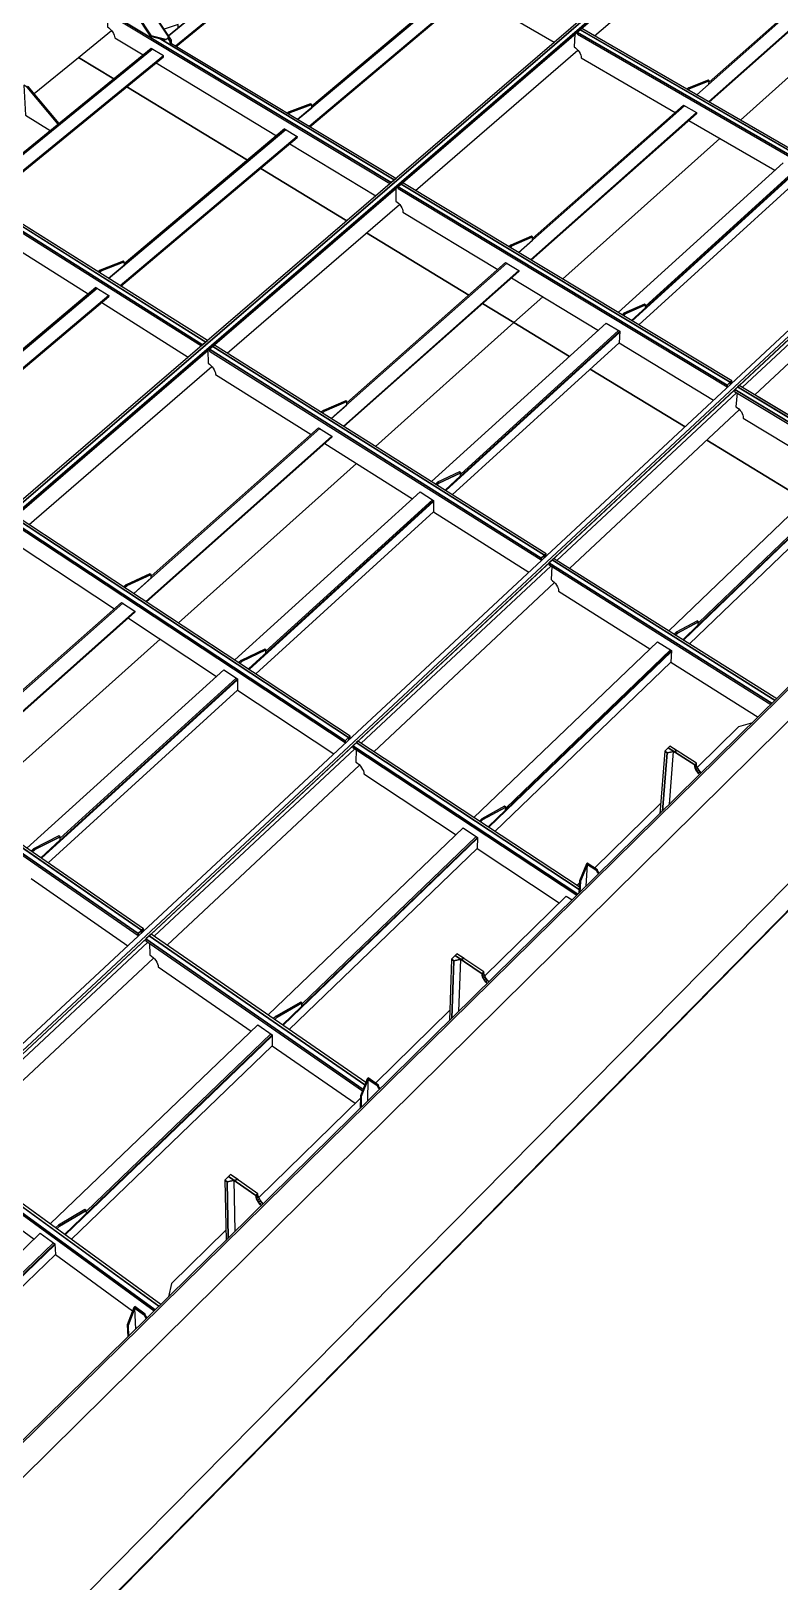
# Model space of a CAD drawing. Header units: millimetres. Extents: x 149544 to 197467, y -3118 to 25363.
# Drawn here: x 192617 to 193917, y 740 to 3434 of the extents above; entities that cross this region are included whole.
import ezdxf

# ---------------------------------------------------------------- set-up
doc = ezdxf.new("R2010")
doc.units = ezdxf.units.MM
doc.header["$MEASUREMENT"] = 0

msp = doc.modelspace()

# ---------------------------------------------------------------- linework, layer by layer
at = {"color": 0, "linetype": 'Continuous'}
for p, q in [((194073.6, 3873.2), (190917.8, 1154.4)), ((194009.3, 3826.6), (190911.2, 1159.9)), ((190911.2, 1159.9), (194009.3, 3826.6)), ((193994, 3817.9), (190907.9, 1162.6)), ((193994, 3817.9), (190907.9, 1162.6)), ((193140.3, 3658.2), (192855.4, 3425.9)), ((192855.4, 3425.9), (193140.3, 3658.2)), ((192867.4, 3408), (193159.7, 3646.9)), ((193159.7, 3646.9), (192867.4, 3408)), ((192868.7, 3407.3), (193159.7, 3645.2)), ((193595, 3425.6), (193861.2, 3655.7)), ((191526.9, 654.7), (194646.1, 3564.6)), ((194045.1, 3564.4), (193772.6, 3323)), ((193772.6, 3323), (194045.1, 3564.4)), ((194043.2, 3565.5), (193794.1, 3345)), ((194043.2, 3565.5), (193794.1, 3345)), ((193793.3, 3311.1), (194065.7, 3552.9)), ((194065.7, 3552.9), (193793.3, 3311.1)), ((193794.4, 3310.4), (194065.5, 3551.2)), ((194577.4, 3515.4), (191516.2, 663.5)), ((194575.6, 3503.8), (191523.3, 657.6)), ((193370.5, 3524.9), (193079.6, 3280.3)), ((193079.6, 3280.3), (193370.5, 3524.9)), ((193099.7, 3268.2), (193390.4, 3513.3)), ((193390.4, 3513.3), (193099.7, 3268.2)), ((193100.9, 3267.5), (193390.4, 3511.6)), ((193368.6, 3526), (193104, 3303.4)), ((193368.6, 3526), (193104, 3303.4)), ((194105.4, 3509.3), (193848.4, 3279.3)), ((193848.4, 3279.3), (194105.4, 3509.3)), ((194105.4, 3509.3), (193848.4, 3279.3)), ((193377.1, 3500.4), (193525.2, 3414.5)), ((193242, 3170.8), (192742.9, 3471.7)), ((192762.1, 3422.2), (192811.2, 3392.5)), ((193247.3, 3175.4), (192838.9, 3421.4)), ((192858.5, 3416.1), (192854.4, 3422.4)), ((193560.9, 3428.5), (193559.8, 3406.3)), ((193566.3, 3432.5), (193565.5, 3432.5)), ((193565.5, 3432.5), (193566.3, 3432.5)), ((194136.8, 3109), (193570.5, 3436.1)), ((192827, 3402.8), (192525.2, 3156.7)), ((192525.2, 3156.7), (192827, 3402.8)), ((192825.2, 3403.9), (192545.4, 3175.9)), ((192825.2, 3403.9), (192545.4, 3175.9)), ((192827, 3402.8), (192825.2, 3403.9)), ((193249.9, 3177.7), (192860.8, 3412)), ((193284.3, 3157), (193566.3, 3400.8)), ((192846.6, 3391), (192557.9, 3155)), ((192760.3, 3351), (192699.1, 3388.2)), ((192699.1, 3388.2), (192760.3, 3351)), ((192760.3, 3351), (192699.1, 3388.2)), ((192833.8, 3378.8), (193043, 3252.2)), ((193571.9, 3387.4), (193735.1, 3292.7)), ((192992.4, 3209.6), (192782.9, 3337.2)), ((192782.9, 3337.2), (192992.4, 3209.6)), ((192992.4, 3209.6), (192782.9, 3337.2)), ((193758.7, 3335.4), (193755.7, 3332.8)), ((193064.9, 3293.9), (193061.6, 3291.1)), ((193751.4, 3304.3), (193463.3, 3049.2)), ((193463.3, 3049.2), (193751.4, 3304.3)), ((193484.2, 3036.6), (193772.2, 3292.3)), ((193772.2, 3292.3), (193484.2, 3036.6)), ((193485.4, 3035.9), (193772.1, 3290.5)), ((193749.5, 3305.4), (193487.6, 3073.6)), ((193749.5, 3305.4), (193487.6, 3073.6)), ((193749.5, 3305.4), (193772.2, 3292.3)), ((193749.5, 3305.4), (193751.4, 3304.3)), ((193772.2, 3292.3), (193772.1, 3290.5)), ((192665.5, 3273.7), (192663.8, 3272.4)), ((193058.9, 3262.8), (192751.3, 3004.2)), ((192751.3, 3004.2), (193058.9, 3262.8)), ((193057, 3263.9), (192778.6, 3029.9)), ((193057, 3263.9), (192778.6, 3029.9)), ((193057, 3263.9), (193078.9, 3250.7)), ((193057, 3263.9), (193058.9, 3262.8)), ((193758.9, 3278.9), (193908.5, 3192.1)), ((192771.5, 2991.5), (193078.9, 3250.7)), ((193078.9, 3250.7), (192771.5, 2991.5)), ((192772.7, 2990.7), (193078.9, 3249)), ((193066.2, 3238.2), (193215.4, 3147.9)), ((193078.9, 3250.7), (193078.9, 3249)), ((193812.9, 3247.5), (193539.8, 3003.1)), ((193539.8, 3003.1), (193812.9, 3247.5)), ((193812.9, 3247.5), (193539.8, 3003.1)), ((192914.5, 2889), (192412.1, 3205.5)), ((193164.9, 3104.5), (193015.5, 3195.5)), ((193015.5, 3195.5), (193164.9, 3104.5)), ((193164.9, 3104.5), (193015.5, 3195.5)), ((193922.8, 3205.1), (193636.1, 2945.2)), ((193659.4, 2931.1), (193945.9, 3191.7)), ((193945.9, 3191.7), (193659.4, 2931.1)), ((193945.9, 3191.7), (193659.4, 2931.1)), ((193659.4, 2931.1), (193945.9, 3191.7)), ((193660.5, 2930.5), (193945.8, 3189.9)), ((193944, 3192.8), (193683.6, 2956.1)), ((193249.9, 3177.7), (193242, 3170.8)), ((193249.9, 3177.7), (193247.3, 3175.4)), ((193250.3, 3160.8), (193249.9, 3138.7)), ((193255.5, 3164.6), (193254.7, 3164.7)), ((193254.7, 3164.7), (193255.5, 3164.6)), ((193258.1, 3166.9), (193257.4, 3166.9)), ((193830.7, 2823.9), (193259.5, 3168.1)), ((193671.9, 2923.6), (193944, 3171.4)), ((192920.1, 2893.9), (192511.4, 3151.1)), ((192922.9, 2896.3), (192531.1, 3142.8)), ((192957.4, 2874.5), (193256.5, 3133)), ((193262.5, 3119.4), (193427, 3019.9)), ((192566.7, 3071.8), (192716.1, 2977.4)), ((193376.8, 2975.5), (193199.3, 3083.6)), ((193199.3, 3083.6), (193376.8, 2975.5)), ((193376.8, 2975.5), (193199.3, 3083.6)), ((193851.9, 2815.2), (194148, 3091.7)), ((193449.6, 3062.3), (193446.3, 3059.4)), ((193873.8, 2802), (194151.5, 3062.1)), ((192736.8, 3018.7), (192733.2, 3015.6)), ((193442.8, 3031), (193137.9, 2761)), ((193137.9, 2761), (193442.8, 3031)), ((193159, 2747.7), (193463.7, 3018.3)), ((193463.7, 3018.3), (193159, 2747.7)), ((193440.8, 3032.2), (193165.1, 2788)), ((193440.8, 3032.2), (193165.1, 2788)), ((193440.8, 3032.2), (193463.7, 3018.3)), ((193440.8, 3032.2), (193442.8, 3031)), ((193463.7, 3018.3), (193463.6, 3016.6)), ((193160.1, 2747), (193463.6, 3016.6)), ((193451, 3005.4), (193601.9, 2914.1)), ((192731.3, 2987.4), (192405.8, 2713.6)), ((192405.8, 2713.6), (192731.3, 2987.4)), ((192426.1, 2700.2), (192751.5, 2974.6)), ((192751.5, 2974.6), (192426.1, 2700.2)), ((192427.3, 2699.4), (192751.6, 2972.9)), ((192729.4, 2988.5), (192436.3, 2742.1)), ((192729.4, 2988.5), (192436.3, 2742.1)), ((192729.4, 2988.5), (192751.5, 2974.6)), ((192729.4, 2988.5), (192731.3, 2987.4)), ((192751.5, 2974.6), (192751.6, 2972.9)), ((193505.5, 2972.4), (193455.3, 2927.6)), ((192739.4, 2962.6), (192889.6, 2867.7)), ((193455.3, 2927.6), (193400.8, 2960.8)), ((193645, 2939.8), (193648.3, 2942.7)), ((193455.3, 2927.6), (193214.9, 2712.5)), ((193615.6, 2926.6), (193312, 2651.4)), ((193335.6, 2636.6), (193639, 2912.5)), ((193639, 2912.5), (193335.6, 2636.6)), ((193639, 2912.5), (193335.6, 2636.6)), ((193335.6, 2636.6), (193639, 2912.5)), ((193336.7, 2635.9), (193638.9, 2910.8)), ((193637, 2913.7), (193362.7, 2664.4)), ((193551.9, 2868.8), (193455.3, 2927.6)), ((193615.6, 2926.6), (193639, 2912.5)), ((193637, 2913.7), (193639, 2912.5)), ((193639, 2912.5), (193637.7, 2892.4)), ((193639, 2912.5), (193638.9, 2910.8)), ((192922.9, 2896.3), (192914.5, 2889)), ((192922.9, 2896.3), (192920.1, 2893.9)), ((192928.5, 2882.8), (192927.8, 2882.9)), ((192927.8, 2882.9), (192928.5, 2882.8)), ((192931.3, 2885.2), (192930.6, 2885.3)), ((193508.3, 2523.6), (192932.3, 2886.1)), ((193348.2, 2628.6), (193637.7, 2892.4)), ((193637.7, 2892.4), (193802, 2793)), ((192923.5, 2879.3), (192924, 2857.3)), ((192613.2, 2577), (192930.7, 2851.4)), ((192937.1, 2837.7), (193102.8, 2733)), ((193752.3, 2746.7), (193587.8, 2846.9)), ((193587.8, 2846.9), (193752.3, 2746.7)), ((193752.3, 2746.7), (193587.8, 2846.9)), ((193529.7, 2514.4), (193841.9, 2805.9)), ((193830.4, 2820.2), (193830.3, 2819.4)), ((193830.8, 2819.8), (193830.4, 2820.2)), ((193833, 2822.6), (193833.3, 2826.4)), ((193838.5, 2811.2), (193838.2, 2808.1)), ((193838.5, 2811.2), (193838.2, 2808.1)), ((193838.2, 2808.1), (194220.2, 2577.8)), ((194222.3, 2579.8), (193838.5, 2811.2)), ((193842.8, 2805.4), (193840.8, 2781.6)), ((194227.5, 2584.9), (193843.7, 2816.1)), ((194230.1, 2587.5), (193846.3, 2818.5)), ((193124.4, 2775), (193120.7, 2771.8)), ((193551.8, 2500.5), (193846.7, 2776.7)), ((193118, 2743.4), (192794.9, 2457.3)), ((192794.9, 2457.3), (193118, 2743.4)), ((192816.1, 2443.3), (193139.1, 2730.1)), ((193139.1, 2730.1), (192816.1, 2443.3)), ((192817.3, 2442.5), (193139.1, 2728.4)), ((193116, 2744.6), (192825.3, 2487.3)), ((193116, 2744.6), (192825.3, 2487.3)), ((193116, 2744.6), (193139.1, 2730.1)), ((193116, 2744.6), (193118, 2743.4)), ((193139.1, 2730.1), (193139.1, 2728.4)), ((193961.1, 2619.5), (193790.1, 2723.7)), ((193790.1, 2723.7), (193961.1, 2619.5)), ((193961.1, 2619.5), (193790.1, 2723.7)), ((193127, 2717.7), (193279.1, 2621.5)), ((193181.9, 2683), (192872.5, 2406.1)), ((192872.5, 2406.1), (193181.9, 2683)), ((193181.9, 2683), (192872.5, 2406.1)), ((194024.1, 2679.9), (193724, 2392.2)), ((193321, 2645.7), (193324.7, 2649)), ((193748.6, 2376.7), (194048.5, 2665.2)), ((194048.5, 2665.2), (193748.6, 2376.7)), ((194048.5, 2665.2), (193748.6, 2376.7)), ((193748.6, 2376.7), (194048.5, 2665.2)), ((193749.6, 2376.1), (194048.3, 2663.5)), ((193760.1, 2369.5), (194046.3, 2645.2)), ((194046.4, 2666.5), (193775.6, 2406.1)), ((193292.3, 2633.5), (192970.4, 2341.7)), ((192994.1, 2326), (193315.8, 2618.6)), ((193315.8, 2618.6), (192994.1, 2326)), ((193315.8, 2618.6), (192994.1, 2326)), ((192994.1, 2326), (193315.8, 2618.6)), ((192995.2, 2325.3), (193315.8, 2616.9)), ((193313.8, 2619.9), (193024.4, 2356.8)), ((193292.3, 2633.5), (193315.8, 2618.6)), ((193313.8, 2619.9), (193315.8, 2618.6)), ((193315.8, 2618.6), (193315.3, 2598.7)), ((193315.8, 2618.6), (193315.8, 2616.9)), ((193168, 2206.8), (192587.8, 2589.2)), ((193006.8, 2317.7), (193315.3, 2598.7)), ((193315.3, 2598.7), (193481, 2493.9)), ((192594.5, 2541), (192761.3, 2430.6)), ((193508.1, 2519.9), (193508, 2519.1)), ((193508.4, 2519.5), (193508.1, 2519.9)), ((193510.8, 2522.5), (193511, 2526.2)), ((193515.9, 2510.2), (193515.7, 2507.2)), ((193515.9, 2510.2), (193515.7, 2507.2)), ((193515.7, 2507.2), (193901.4, 2264.2)), ((193903.4, 2266.1), (193515.9, 2510.2)), ((193908.8, 2271.5), (193521.4, 2515.4)), ((193911.5, 2274.2), (193524.1, 2517.9)), ((193189.8, 2197.1), (193519.4, 2504.8)), ((193520.8, 2504), (193519.7, 2481.2)), ((192781.7, 2472.2), (192777.6, 2468.6)), ((193212.1, 2182.4), (193525.7, 2476.1)), ((192775.8, 2440.4), (192432.9, 2136.7)), ((192432.9, 2136.7), (192775.8, 2440.4)), ((192454.3, 2121.9), (192797.1, 2426.3)), ((192797.1, 2426.3), (192454.3, 2121.9)), ((192455.4, 2121.1), (192797.1, 2424.6)), ((192773.8, 2441.7), (192466.8, 2169.9)), ((192773.8, 2441.7), (192466.8, 2169.9)), ((192773.8, 2441.7), (192797.1, 2426.3)), ((192773.8, 2441.7), (192775.8, 2440.4)), ((192797.1, 2426.3), (192797.1, 2424.6)), ((192785.7, 2414.5), (192938.9, 2313.1)), ((192841, 2377.9), (192511.1, 2082.7)), ((192511.1, 2082.7), (192841, 2377.9)), ((192841, 2377.9), (192511.1, 2082.7)), ((193704.4, 2373.4), (193385.8, 2068)), ((193704.4, 2373.4), (193729, 2357.9)), ((193735.4, 2385), (193739, 2388.5)), ((193410.6, 2051.6), (193729, 2357.9)), ((193729, 2357.9), (193410.6, 2051.6)), ((193729, 2357.9), (193410.6, 2051.6)), ((193410.6, 2051.6), (193729, 2357.9)), ((193411.6, 2051), (193728.9, 2356.2)), ((193726.9, 2359.2), (193440.9, 2084.2)), ((193726.9, 2359.2), (193729, 2357.9)), ((193729, 2357.9), (193727.5, 2338.1)), ((193729, 2357.9), (193728.9, 2356.2)), ((192951.4, 2324.4), (192609.6, 2014.6)), ((192951.4, 2324.4), (192975.1, 2308.7)), ((192979.4, 2335.7), (192983.5, 2339.4)), ((193422.2, 2044), (193727.5, 2338.1)), ((193727.5, 2338.1), (193879.1, 2242.3)), ((192633.5, 1998.1), (192975.1, 2308.7)), ((192975.1, 2308.7), (192633.5, 1998.1)), ((192975.1, 2308.7), (192633.5, 1998.1)), ((192633.5, 1998.1), (192975.1, 2308.7)), ((192634.6, 1997.3), (192975.1, 2307.1)), ((192973, 2310.1), (192667.4, 2032.2)), ((192973, 2310.1), (192975.1, 2308.7)), ((192975.1, 2308.7), (192975.1, 2307.1)), ((192975.1, 2308.7), (192975.4, 2289)), ((192808.6, 1872.1), (192224.4, 2276)), ((192646.3, 1989.2), (192975.4, 2289)), ((192975.4, 2289), (193142.4, 2178.5)), ((193170.9, 2205.8), (193171, 2209.5)), ((192830.6, 1861.8), (193179.2, 2187.2)), ((193168, 2203.1), (193168, 2202.3)), ((193168.4, 2202.7), (193168, 2203.1)), ((193175.4, 2192.7), (193175.4, 2189.6)), ((193175.4, 2192.7), (193175.4, 2189.6)), ((193566.4, 1934.8), (193175.4, 2192.7)), ((193175.4, 2189.6), (193564.6, 1932.9)), ((193181.1, 2185.9), (193180.9, 2164.3)), ((193568.2, 1943.1), (193181.3, 2198.1)), ((193568.5, 1947.6), (193184.2, 2200.8)), ((193725.3, 2091), (193732.5, 2182.9)), ((192853.1, 1846.3), (193187.1, 2159)), ((193710, 2092.9), (193595.5, 1980.5)), ((193367, 2049.9), (193028.2, 1725.2)), ((193367, 2049.9), (193391.8, 2033.5)), ((193397.3, 2060.4), (193401.3, 2064.3)), ((193053.3, 1707.9), (193391.8, 2033.5)), ((193391.8, 2033.5), (193053.3, 1707.9)), ((193391.8, 2033.5), (193053.3, 1707.9)), ((193053.3, 1707.9), (193391.8, 2033.5)), ((193054.3, 1707.2), (193391.7, 2031.9)), ((193389.7, 2034.9), (193087, 1743.9)), ((193389.7, 2034.9), (193391.8, 2033.5)), ((193391.8, 2033.5), (193391.1, 2014)), ((193391.8, 2033.5), (193391.7, 2031.9)), ((192618.7, 2008.3), (192623.2, 2012.4)), ((193064.9, 1699.9), (193391.1, 2014)), ((193391.1, 2014), (193533.7, 1919.7)), ((193580.6, 1948.7), (193582.9, 1986.7)), ((192616.6, 1962.2), (192784.8, 1845.4)), ((193568.9, 1954.3), (193564.7, 1950.2)), ((193569.2, 1958.2), (193567.8, 1936.1)), ((193545.9, 1931.7), (193404.6, 1793)), ((193545.9, 1931.7), (193556.4, 1924.9)), ((192808.7, 1868.4), (192808.7, 1867.7)), ((192809.1, 1868), (192808.7, 1868.4)), ((192811.8, 1871.3), (192811.7, 1874.9)), ((193196.3, 1603.9), (192821.9, 1862.8)), ((193197.9, 1607.9), (192825, 1865.7)), ((192450.6, 1506.9), (192819.6, 1851.5)), ((192815.7, 1857.1), (192815.9, 1854.1)), ((192815.7, 1857.1), (192815.9, 1854.1)), ((193193.1, 1595.9), (192815.7, 1857.1)), ((192815.9, 1854.1), (193192.2, 1593.6)), ((192822.4, 1849.6), (192823.1, 1829.6)), ((192473.2, 1490.5), (192829.4, 1824)), ((193359.6, 1731.3), (193362.7, 1821.8)), ((193343.8, 1733.2), (193214.9, 1606.6)), ((193010.2, 1708), (192649.6, 1362.3)), ((193010.2, 1708), (193035.3, 1690.6)), ((193039.8, 1717.2), (193044.3, 1721.5)), ((192674.8, 1343.9), (193035.3, 1690.6)), ((193035.3, 1690.6), (192674.8, 1343.9)), ((193035.3, 1690.6), (192674.8, 1343.9)), ((192674.8, 1343.9), (193035.3, 1690.6)), ((192675.8, 1343.2), (193035.3, 1689)), ((192686.6, 1335.4), (193035.5, 1671.5)), ((193033.1, 1692.1), (192712.5, 1383.8)), ((193033.1, 1692.1), (193035.3, 1690.6)), ((193035.3, 1690.6), (193035.3, 1689)), ((193035.3, 1690.6), (193035.5, 1671.5)), ((193035.5, 1671.5), (193179.3, 1571.7)), ((193201.6, 1576), (193202.1, 1613.3)), ((193188.5, 1580.7), (193012.4, 1407.8)), ((193188.5, 1584.5), (193188.3, 1562.9)), ((192842, 1222.3), (192444.9, 1511.1)), ((192832.3, 1212.8), (192435.1, 1502)), ((192435.3, 1499), (192830.7, 1211.2)), ((192838.8, 1219.1), (192441.6, 1508)), ((192971.2, 1349.3), (192969.6, 1437.9)), ((192661.3, 1353.8), (192666.2, 1358.5)), ((192632.6, 1346), (192258.3, 987.1)), ((192655.7, 1329.2), (192281.5, 969.4)), ((192283.7, 967.7), (192657.8, 1327.6)), ((192657.8, 1327.6), (192283.7, 967.7)), ((192657.8, 1327.6), (192283.7, 967.7)), ((192283.7, 967.7), (192657.8, 1327.6)), ((192284.7, 966.9), (192657.9, 1326)), ((192632.6, 1346), (192657.8, 1327.6)), ((192655.7, 1329.2), (192657.8, 1327.6)), ((192657.8, 1327.6), (192657.9, 1326)), ((192657.8, 1327.6), (192659, 1308.8)), ((192295.5, 958.6), (192659, 1308.8)), ((192659, 1308.8), (192793, 1211)), ((192798.5, 1179.5), (192796.9, 1216)), ((192783.6, 1186.9), (192784.6, 1165.8))]:
    msp.add_line(p, q, dxfattribs=at)
for points in [[(190917.8, 1154.4), (194073.6, 3873.2), (194064.8, 3877.9)], [(190919.9, 1152.7), (194073.3, 3870.1), (194073.6, 3873.2)], [(191526.9, 654.7), (194646.1, 3564.6), (194644.4, 3565.5)], [(194629.3, 3509.5), (194629.8, 3511.9), (194630.7, 3514.6), (194631.9, 3517.4), (194633.3, 3520.2), (194634.9, 3522.9), (194636.7, 3525.5), (194638.5, 3527.7), (194640.3, 3529.6), (194646.1, 3564.6), (191526.9, 654.7)], [(194644.5, 3555.3), (194646.1, 3564.6), (191526.9, 654.7)], [(192860.7, 3417.9), (192803.8, 3504), (192801.7, 3502.3), (192806.1, 3495.5)], [(192751, 3478.2), (192742.9, 3471.7), (193242, 3170.8), (193249.9, 3177.7), (192860.8, 3412)], [(192807.8, 3496.1), (192803, 3492.2), (192800.6, 3463.2), (192825.3, 3425.7), (192850.9, 3419.5), (192855.8, 3423.5), (192807.8, 3496.1)], [(192742.9, 3471.7), (192743, 3468.6), (193239.8, 3169)], [(192748.7, 3465.1), (192749.6, 3441.1), (192752, 3439.4), (192754.3, 3437.4), (192756.4, 3435), (192758.3, 3432.5), (192759.9, 3429.8), (192761.1, 3427.1), (192761.8, 3424.6), (192762.1, 3422.2)], [(192823.6, 3425.1), (192825.3, 3425.7), (192800.6, 3463.2), (192798.9, 3462.6), (192823.6, 3425.1)], [(192621.9, 3325.8), (192699.1, 3388.2), (192756.6, 3434.8)], [(192849.2, 3418.9), (192850.9, 3419.5), (192825.3, 3425.7), (192823.6, 3425.1), (192849.2, 3418.9)], [(192838.9, 3421.4), (193247.3, 3175.4), (193249.9, 3177.7)], [(192855.4, 3425.9), (192872.4, 3439.7), (192872.2, 3445.6), (192847.9, 3437.3)], [(192854.4, 3422.4), (192858.5, 3416.1), (192860.7, 3417.9)], [(193565.4, 3431.7), (193565.3, 3428.6), (194131.5, 3101.2), (194131.8, 3104.3), (193565.4, 3431.7)], [(193573, 3438.3), (193565.4, 3431.7), (194131.8, 3104.3), (194139.3, 3111.3), (193573, 3438.3)], [(194139.3, 3111.3), (193573, 3438.3), (193570.5, 3436.1), (194136.8, 3109), (194139.3, 3111.3)], [(192846.6, 3389.3), (192846.6, 3391), (192825.2, 3403.9)], [(192841, 3420.9), (192858.7, 3410.3), (192858.5, 3416.1)], [(192860.8, 3412), (192860.7, 3417.9), (192858.5, 3416.1), (192858.7, 3410.3), (192860.8, 3412)], [(193559.8, 3406.3), (193562.3, 3404.6), (193564.6, 3402.6), (193566.8, 3400.3), (193568.6, 3397.7), (193570.1, 3395), (193571.2, 3392.3), (193571.8, 3389.8), (193571.9, 3387.4)], [(192530.8, 3148.1), (192557.9, 3155), (192846.6, 3391)], [(192557.9, 3155), (192558, 3153.3), (192846.6, 3389.3)], [(193772.6, 3323), (193793.9, 3341.9), (193794.3, 3347.7), (193760.6, 3334.2), (193757.7, 3331.6)], [(193792.4, 3348.9), (193758.7, 3335.4), (193760.6, 3334.2), (193794.3, 3347.7), (193792.4, 3348.9)], [(192663.8, 3272.4), (192610.2, 3336.4), (192604.1, 3340.1)], [(192604.1, 3340.1), (192607, 3287.9), (192650.1, 3261.2)], [(192665.5, 3273.7), (192611.9, 3337.7), (192610.2, 3336.4), (192663.8, 3272.4), (192665.5, 3273.7)], [(193757.7, 3331.6), (193760.6, 3334.2), (193758.7, 3335.4)], [(193079.6, 3280.3), (193104, 3300.7), (193104, 3306.5), (193066.8, 3292.8), (193063.4, 3290)], [(193063.4, 3290), (193066.8, 3292.8), (193064.9, 3293.9)], [(193102.1, 3307.7), (193064.9, 3293.9), (193066.8, 3292.8), (193104, 3306.5), (193102.1, 3307.7)], [(192420.6, 3212.3), (192412.1, 3205.5), (192914.5, 2889), (192922.9, 2896.3), (192531.1, 3142.8)], [(192412.1, 3205.5), (192412.4, 3202.4), (192912.4, 2887.3)], [(193254.2, 3163.5), (193254.1, 3160.4), (193825.2, 2816), (193825.5, 2819.1), (193254.2, 3163.5)], [(193262.1, 3170.3), (193254.2, 3163.5), (193825.5, 2819.1), (193833.3, 2826.4), (193262.1, 3170.3)], [(193833.3, 2826.4), (193262.1, 3170.3), (193259.5, 3168.1), (193830.7, 2823.9), (193833.3, 2826.4)], [(192511.4, 3151.1), (192920.1, 2893.9), (192922.9, 2896.3)], [(193249.9, 3138.7), (193252.4, 3137), (193254.8, 3134.9), (193257, 3132.5), (193258.9, 3129.8), (193260.5, 3127.1), (193261.6, 3124.4), (193262.3, 3121.8), (193262.5, 3119.4)], [(193463.3, 3049.2), (193487.4, 3070.6), (193487.7, 3076.3), (193451.6, 3061.1), (193448.3, 3058.2)], [(193485.7, 3077.5), (193449.6, 3062.3), (193451.6, 3061.1), (193487.7, 3076.3), (193485.7, 3077.5)], [(193448.3, 3058.2), (193451.6, 3061.1), (193449.6, 3062.3)], [(192751.3, 3004.2), (192778.7, 3027.2), (192778.5, 3033), (192738.7, 3017.5), (192735.1, 3014.4)], [(192735.1, 3014.4), (192738.7, 3017.5), (192736.8, 3018.7)], [(192776.6, 3034.2), (192736.8, 3018.7), (192738.7, 3017.5), (192778.5, 3033), (192776.6, 3034.2)], [(193400.8, 2960.8), (193455.3, 2927.6), (193505.5, 2972.4)], [(193505.5, 2972.4), (193455.3, 2927.6), (193551.9, 2868.8)], [(193214.9, 2712.5), (193455.3, 2927.6), (193400.8, 2960.8)], [(193648.3, 2942.7), (193646.3, 2944), (193643, 2941)], [(193659.4, 2931.1), (193683.4, 2952.9), (193683.8, 2958.7), (193648.3, 2942.7), (193645, 2939.8)], [(193683.8, 2958.7), (193681.8, 2959.9), (193646.3, 2944), (193648.3, 2942.7), (193683.8, 2958.7)], [(193551.9, 2868.8), (193455.3, 2927.6), (193214.9, 2712.5)], [(192935.1, 2888.5), (192926.7, 2881.3), (193502.7, 2518.5), (193511, 2526.2), (192935.1, 2888.5)], [(193511, 2526.2), (192935.1, 2888.5), (192932.3, 2886.1), (193508.3, 2523.6), (193511, 2526.2)], [(192924, 2857.3), (192926.5, 2855.5), (192928.9, 2853.3), (192931.2, 2850.8), (192933.2, 2848.2), (192934.8, 2845.4), (192936, 2842.7), (192936.8, 2840.1), (192937.1, 2837.7)], [(192926.7, 2881.3), (192926.8, 2878.2), (193502.6, 2515.4), (193502.7, 2518.5), (192926.7, 2881.3)], [(193833.3, 2826.4), (193825.5, 2819.1), (193825.2, 2816), (193827, 2816.3)], [(193833, 2822.6), (193833.3, 2826.4), (193830.7, 2823.9), (193830.4, 2820.2), (193833, 2822.6)], [(193833.4, 2822.2), (193833, 2822.6), (193830.4, 2820.2), (193830.8, 2819.8)], [(194230.1, 2587.5), (193846.3, 2818.5), (193838.5, 2811.2), (194222.3, 2579.8)], [(193846.3, 2818.5), (193843.7, 2816.1), (194227.5, 2584.9)], [(193137.9, 2761), (193165, 2785), (193165.1, 2790.8), (193126.4, 2773.7), (193122.7, 2770.5)], [(193122.7, 2770.5), (193126.4, 2773.7), (193124.4, 2775)], [(193163.1, 2792), (193124.4, 2775), (193126.4, 2773.7), (193165.1, 2790.8), (193163.1, 2792)], [(193840.8, 2781.6), (193843.4, 2779.8), (193845.9, 2777.6), (193848.2, 2775.1), (193850.1, 2772.4), (193851.7, 2769.7), (193852.7, 2766.9), (193853.3, 2764.3), (193853.4, 2761.9), (194010.5, 2666.9)], [(193335.6, 2636.6), (193362.6, 2661.2), (193362.8, 2666.9), (193324.7, 2649), (193321, 2645.7)], [(193362.8, 2666.9), (193360.8, 2668.2), (193322.7, 2650.3), (193324.7, 2649), (193362.8, 2666.9)], [(193324.7, 2649), (193322.7, 2650.3), (193319, 2647)], [(192590.7, 2591.7), (192581.9, 2584.1), (193162.2, 2201.4), (193171, 2209.5), (192590.7, 2591.7)], [(193171, 2209.5), (192590.7, 2591.7), (192587.8, 2589.2), (193168, 2206.8), (193171, 2209.5)], [(192581.9, 2584.1), (192582.1, 2581.1), (193162.2, 2198.4), (193162.2, 2201.4), (192581.9, 2584.1)], [(193511, 2526.2), (193502.7, 2518.5), (193502.6, 2515.4), (193504.5, 2515.8)], [(193510.8, 2522.5), (193511, 2526.2), (193508.3, 2523.6), (193508.1, 2519.9), (193510.8, 2522.5)], [(193511.2, 2522.1), (193510.8, 2522.5), (193508.1, 2519.9), (193508.4, 2519.5)], [(193911.5, 2274.2), (193524.1, 2517.9), (193515.9, 2510.2), (193903.4, 2266.1)], [(193524.1, 2517.9), (193521.4, 2515.4), (193908.8, 2271.5)], [(192794.9, 2457.3), (192825.4, 2484.3), (192825.2, 2490), (192783.7, 2470.9), (192779.6, 2467.3)], [(192823.2, 2491.3), (192781.7, 2472.2), (192783.7, 2470.9), (192825.2, 2490), (192823.2, 2491.3)], [(193519.7, 2481.2), (193522.3, 2479.3), (193524.9, 2477), (193527.2, 2474.5), (193529.2, 2471.7), (193530.8, 2468.9), (193532, 2466.2), (193532.7, 2463.6), (193532.8, 2461.2), (193691.4, 2361)], [(192779.6, 2467.3), (192783.7, 2470.9), (192781.7, 2472.2)], [(193748.6, 2376.7), (193775.3, 2402.4), (193775.8, 2408.1), (193739, 2388.5), (193735.4, 2385)], [(193775.8, 2408.1), (193773.7, 2409.4), (193736.9, 2389.8), (193739, 2388.5), (193775.8, 2408.1)], [(194021.9, 2382.8), (190981.1, -607.9), (190983.6, -610.2), (194024.3, 2381.3), (194021.9, 2382.8)], [(191036, -626), (194017.4, 2320.7), (194024.3, 2381.3), (190983.6, -610.2)], [(192059, 4.8), (194381.1, 2363.7), (194354.3, 2380.1)], [(193739, 2388.5), (193736.9, 2389.8), (193733.3, 2386.4)], [(192029.9, 29), (192059, 4.8), (192059.3, 3.3), (194380.8, 2362), (194381.1, 2363.7), (192059, 4.8)], [(192994.1, 2326), (193024.5, 2353.7), (193024.4, 2359.3), (192983.5, 2339.4), (192979.4, 2335.7)], [(193024.4, 2359.3), (193022.4, 2360.7), (192981.4, 2340.7), (192983.5, 2339.4), (193024.4, 2359.3)], [(192983.5, 2339.4), (192981.4, 2340.7), (192977.4, 2337)], [(192227.5, 2278.7), (192218.2, 2270.7), (192802.4, 1866.3), (192811.7, 1874.9), (192227.5, 2278.7)], [(192218.2, 2270.7), (192218.5, 2267.6), (192802.5, 1863.3), (192802.4, 1866.3), (192218.2, 2270.7)], [(192811.7, 1874.9), (192227.5, 2278.7), (192224.4, 2276), (192808.6, 1872.1), (192811.7, 1874.9)], [(193171, 2209.5), (193162.2, 2201.4), (193162.2, 2198.4), (193164.3, 2198.9)], [(193170.9, 2205.8), (193171, 2209.5), (193168, 2206.8), (193168, 2203.1), (193170.9, 2205.8)], [(193869.3, 2232.6), (193845.3, 2225.8), (193773.7, 2155.4)], [(193171.3, 2205.4), (193170.9, 2205.8), (193168, 2203.1), (193168.4, 2202.7)], [(193568.5, 1947.6), (193184.2, 2200.8), (193175.4, 2192.7), (193566.4, 1934.8)], [(193184.2, 2200.8), (193181.3, 2198.1), (193568.2, 1943.1)], [(193713.2, 2079.1), (193721.1, 2180.6), (193717, 2183.2), (193708.6, 2074.6)], [(193738.3, 2184.1), (193721.1, 2180.6), (193713.2, 2079.1)], [(193725.9, 2192), (193717, 2183.2), (193721.1, 2180.6), (193738.3, 2184.1), (193725.9, 2192)], [(193772.3, 2162.4), (193725.9, 2192), (193722.9, 2189.1), (193769.3, 2159.4), (193772.3, 2162.4)], [(193777.6, 2142.5), (193775.3, 2145), (193773.1, 2148), (193771.3, 2151), (193770.1, 2154), (193769.4, 2156.9), (193769.3, 2159.4), (193722.9, 2189.1)], [(193180.9, 2164.3), (193183.6, 2162.3), (193186.2, 2160), (193188.6, 2157.3), (193190.7, 2154.6), (193192.4, 2151.7), (193193.7, 2148.9), (193194.5, 2146.3), (193194.7, 2144), (193354.6, 2038.1)], [(193772.4, 2159.8), (193772.3, 2162.4), (193769.3, 2159.4), (193769.4, 2156.9), (193772.4, 2159.8)], [(193773, 2157), (193772.4, 2159.8), (193769.4, 2156.9), (193770.1, 2154), (193773, 2157)], [(193774.3, 2154), (193773, 2157), (193770.1, 2154), (193771.3, 2151), (193774.3, 2154)], [(193776.1, 2150.9), (193774.3, 2154), (193771.3, 2151), (193773.1, 2148), (193776.1, 2150.9)], [(193778.3, 2147.9), (193776.1, 2150.9), (193773.1, 2148), (193775.3, 2145), (193778.3, 2147.9)], [(193780.6, 2145.4), (193778.3, 2147.9), (193775.3, 2145), (193777.6, 2142.5)], [(193410.6, 2051.6), (193440.7, 2080.6), (193440.9, 2086.2), (193401.3, 2064.3), (193397.3, 2060.4)], [(193440.9, 2086.2), (193438.8, 2087.6), (193399.2, 2065.7), (193401.3, 2064.3), (193440.9, 2086.2)], [(193401.3, 2064.3), (193399.2, 2065.7), (193395.2, 2061.8)], [(192633.5, 1998.1), (192667.5, 2029.1), (192667.2, 2034.6), (192623.2, 2012.4), (192618.7, 2008.3)], [(192667.2, 2034.6), (192665.2, 2036.1), (192621.2, 2013.8), (192623.2, 2012.4), (192667.2, 2034.6)], [(191038.4, -623.6), (192029.9, 29), (193980.9, 2003.4)], [(192623.2, 2012.4), (192621.2, 2013.8), (192616.7, 2009.7)], [(193581.4, 1987.7), (193569.2, 1958.2), (193570.7, 1957.2), (193582.9, 1986.7), (193581.4, 1987.7)], [(193584.2, 1987.9), (193582.9, 1986.7), (193570.7, 1957.2), (193569.5, 1937.8)], [(193582.6, 1988.9), (193581.4, 1987.7), (193582.9, 1986.7), (193584.2, 1987.9), (193582.6, 1988.9)], [(193600.5, 1977.2), (193582.6, 1988.9), (193581.4, 1987.7), (193599.3, 1976), (193600.5, 1977.2)], [(193602.3, 1970), (193601.5, 1970.9), (193600.7, 1972), (193600, 1973.1), (193599.6, 1974.1), (193599.3, 1975.1), (193599.3, 1976), (193581.4, 1987.7)], [(193600.5, 1976.3), (193600.5, 1977.2), (193599.3, 1976), (193599.3, 1975.1), (193600.5, 1976.3)], [(193600.8, 1975.3), (193600.5, 1976.3), (193599.3, 1975.1), (193599.6, 1974.1), (193600.8, 1975.3)], [(193601.3, 1974.3), (193600.8, 1975.3), (193599.6, 1974.1), (193600, 1973.1), (193601.3, 1974.3)], [(193601.9, 1973.2), (193601.3, 1974.3), (193600, 1973.1), (193600.7, 1972), (193601.9, 1973.2)], [(193602.7, 1972.1), (193601.9, 1973.2), (193600.7, 1972), (193601.5, 1970.9), (193602.7, 1972.1)], [(193603.5, 1971.2), (193602.7, 1972.1), (193601.5, 1970.9), (193602.3, 1970)], [(193569.5, 1937.8), (193570.7, 1957.2), (193569.2, 1958.2)], [(192811.7, 1874.9), (192802.4, 1866.3), (192802.5, 1863.3), (192804.8, 1864)], [(192811.8, 1871.3), (192811.7, 1874.9), (192808.6, 1872.1), (192808.7, 1868.4), (192811.8, 1871.3)], [(192812.2, 1870.9), (192811.8, 1871.3), (192808.7, 1868.4), (192809.1, 1868)], [(193197.9, 1607.9), (192825, 1865.7), (192815.7, 1857.1), (193193.1, 1595.9)], [(192825, 1865.7), (192821.9, 1862.8), (193196.3, 1603.9)], [(192823.1, 1829.6), (192825.9, 1827.5), (192828.5, 1825), (192831, 1822.3), (192833.1, 1819.5), (192834.9, 1816.6), (192836.3, 1813.8), (192837.2, 1811.2), (192837.5, 1808.9), (192998.7, 1697)], [(193347.5, 1719.5), (193350.8, 1819.3), (193346.6, 1822.1), (193343.2, 1715.2)], [(193356.2, 1831.4), (193346.6, 1822.1), (193350.8, 1819.3), (193368.6, 1823), (193356.2, 1831.4)], [(193368.6, 1823), (193350.8, 1819.3), (193347.5, 1719.5)], [(193402.9, 1799.9), (193356.2, 1831.4), (193353, 1828.3), (193399.8, 1796.8), (193402.9, 1799.9)], [(193408.7, 1779.6), (193406.3, 1782.2), (193404, 1785.3), (193402.1, 1788.4), (193400.8, 1791.4), (193400, 1794.3), (193399.8, 1796.8), (193353, 1828.3)], [(193403.1, 1797.4), (193402.9, 1799.9), (193399.8, 1796.8), (193400, 1794.3), (193403.1, 1797.4)], [(193404, 1794.5), (193403.1, 1797.4), (193400, 1794.3), (193400.8, 1791.4), (193404, 1794.5)], [(193405.3, 1791.5), (193404, 1794.5), (193400.8, 1791.4), (193402.1, 1788.4), (193405.3, 1791.5)], [(193407.2, 1788.4), (193405.3, 1791.5), (193402.1, 1788.4), (193404, 1785.3), (193407.2, 1788.4)], [(193409.5, 1785.3), (193407.2, 1788.4), (193404, 1785.3), (193406.3, 1782.2), (193409.5, 1785.3)], [(193411.9, 1782.7), (193409.5, 1785.3), (193406.3, 1782.2), (193408.7, 1779.6)], [(193053.3, 1707.9), (193087, 1740.4), (193087, 1745.9), (193044.3, 1721.5), (193039.8, 1717.2)], [(193087, 1745.9), (193084.9, 1747.4), (193042.1, 1723), (193044.3, 1721.5), (193087, 1745.9)], [(193044.3, 1721.5), (193042.1, 1723), (193037.7, 1718.7)], [(193200.5, 1614.4), (193188.5, 1584.5), (193190.1, 1583.4), (193202.1, 1613.3), (193200.5, 1614.4)], [(193203.4, 1614.6), (193202.1, 1613.3), (193190.1, 1583.4), (193189.9, 1564.4)], [(193201.8, 1615.7), (193200.5, 1614.4), (193202.1, 1613.3), (193203.4, 1614.6), (193201.8, 1615.7)], [(193219.9, 1603.2), (193201.8, 1615.7), (193200.5, 1614.4), (193218.6, 1601.9), (193219.9, 1603.2)], [(193221.8, 1595.9), (193221, 1596.8), (193220.2, 1597.9), (193219.5, 1599), (193219, 1600), (193218.7, 1601), (193218.6, 1601.9), (193200.5, 1614.4)], [(193220, 1602.3), (193219.9, 1603.2), (193218.6, 1601.9), (193218.7, 1601), (193220, 1602.3)], [(193220.3, 1601.3), (193220, 1602.3), (193218.7, 1601), (193219, 1600), (193220.3, 1601.3)], [(193220.8, 1600.2), (193220.3, 1601.3), (193219, 1600), (193219.5, 1599), (193220.8, 1600.2)], [(193221.5, 1599.2), (193220.8, 1600.2), (193219.5, 1599), (193220.2, 1597.9), (193221.5, 1599.2)], [(193222.3, 1598.1), (193221.5, 1599.2), (193220.2, 1597.9), (193221, 1596.8), (193222.3, 1598.1)], [(193223.1, 1597.1), (193222.3, 1598.1), (193221, 1596.8), (193221.8, 1595.9)], [(193223.6, 1597.6), (193223.6, 1597.6), (193223.1, 1597.2)], [(193223.7, 1597.7), (193223.6, 1597.6), (193223.6, 1597.6)], [(193189.9, 1564.4), (193190.1, 1583.4), (193188.5, 1584.5)], [(192842, 1222.3), (192444.9, 1511.1), (192435.1, 1502), (192832.3, 1212.8)], [(192444.9, 1511.1), (192441.6, 1508), (192838.8, 1219.1)], [(192444.6, 1475.4), (192447.3, 1473.2), (192450, 1470.6), (192452.5, 1467.9), (192454.8, 1465), (192456.7, 1462.1), (192458.2, 1459.2), (192459.1, 1456.6), (192459.6, 1454.3), (192622, 1335.8)], [(192963.2, 1448.1), (192953, 1438.2), (192957.2, 1435.2), (192975.7, 1439.2), (192963.2, 1448.1)], [(192959.2, 1337.5), (192957.2, 1435.2), (192953, 1438.2), (192955.2, 1333.6)], [(192975.7, 1439.2), (192957.2, 1435.2), (192959.2, 1337.5)], [(193010.4, 1414.6), (192963.2, 1448.1), (192959.8, 1444.8), (193007, 1411.3), (193010.4, 1414.6)], [(193016.6, 1394), (193014.1, 1396.6), (193011.7, 1399.8), (193009.7, 1402.9), (193008.3, 1406), (193007.3, 1408.8), (193007, 1411.3), (192959.8, 1444.8)], [(193010.7, 1412.1), (193010.4, 1414.6), (193007, 1411.3), (193007.3, 1408.8), (193010.7, 1412.1)], [(193011.6, 1409.3), (193010.7, 1412.1), (193007.3, 1408.8), (193008.3, 1406), (193011.6, 1409.3)], [(193013.1, 1406.3), (193011.6, 1409.3), (193008.3, 1406), (193009.7, 1402.9), (193013.1, 1406.3)], [(193015.1, 1403.1), (193013.1, 1406.3), (193009.7, 1402.9), (193011.7, 1399.8), (193015.1, 1403.1)], [(193017.5, 1400), (193015.1, 1403.1), (193011.7, 1399.8), (193014.1, 1396.6), (193017.5, 1400)], [(192674.8, 1343.9), (192712.7, 1380.3), (192712.4, 1385.7), (192666.2, 1358.5), (192661.3, 1353.8)], [(192712.4, 1385.7), (192710.2, 1387.3), (192664.1, 1360.1), (192666.2, 1358.5), (192712.4, 1385.7)], [(193019.9, 1397.3), (193017.5, 1400), (193014.1, 1396.6), (193016.6, 1394)], [(192666.2, 1358.5), (192664.1, 1360.1), (192659.1, 1355.3)], [(192954.8, 1351.2), (192860.7, 1258.8), (192855.2, 1235.3)], [(192795.4, 1217.1), (192783.6, 1186.9), (192785.2, 1185.8), (192796.9, 1216), (192795.4, 1217.1)], [(192798.3, 1217.3), (192796.9, 1216), (192785.2, 1185.8), (192786, 1167.2)], [(192796.7, 1218.5), (192795.4, 1217.1), (192796.9, 1216), (192798.3, 1217.3), (192796.7, 1218.5)], [(192815, 1205.2), (192796.7, 1218.5), (192795.4, 1217.1), (192813.6, 1203.8), (192815, 1205.2)], [(192817.1, 1197.7), (192816.2, 1198.7), (192815.3, 1199.8), (192814.6, 1200.9), (192814.1, 1202), (192813.7, 1203), (192813.6, 1203.8), (192795.4, 1217.1)], [(192847, 1227.2), (192847, 1227.2), (192842, 1222.3)], [(192847.1, 1227.3), (192847, 1227.2), (192847, 1227.2)], [(192786, 1167.2), (192785.2, 1185.8), (192783.6, 1186.9)], [(192815.1, 1204.4), (192815, 1205.2), (192813.6, 1203.8), (192813.7, 1203), (192815.1, 1204.4)], [(192815.5, 1203.4), (192815.1, 1204.4), (192813.7, 1203), (192814.1, 1202), (192815.5, 1203.4)], [(192816, 1202.3), (192815.5, 1203.4), (192814.1, 1202), (192814.6, 1200.9), (192816, 1202.3)], [(192816.7, 1201.2), (192816, 1202.3), (192814.6, 1200.9), (192815.3, 1199.8), (192816.7, 1201.2)], [(192817.6, 1200.1), (192816.7, 1201.2), (192815.3, 1199.8), (192816.2, 1198.7), (192817.6, 1200.1)], [(192818.4, 1199.1), (192817.6, 1200.1), (192816.2, 1198.7), (192817.1, 1197.7)]]:
    msp.add_lwpolyline(points, dxfattribs=at)

doc.saveas('drawing.dxf')
